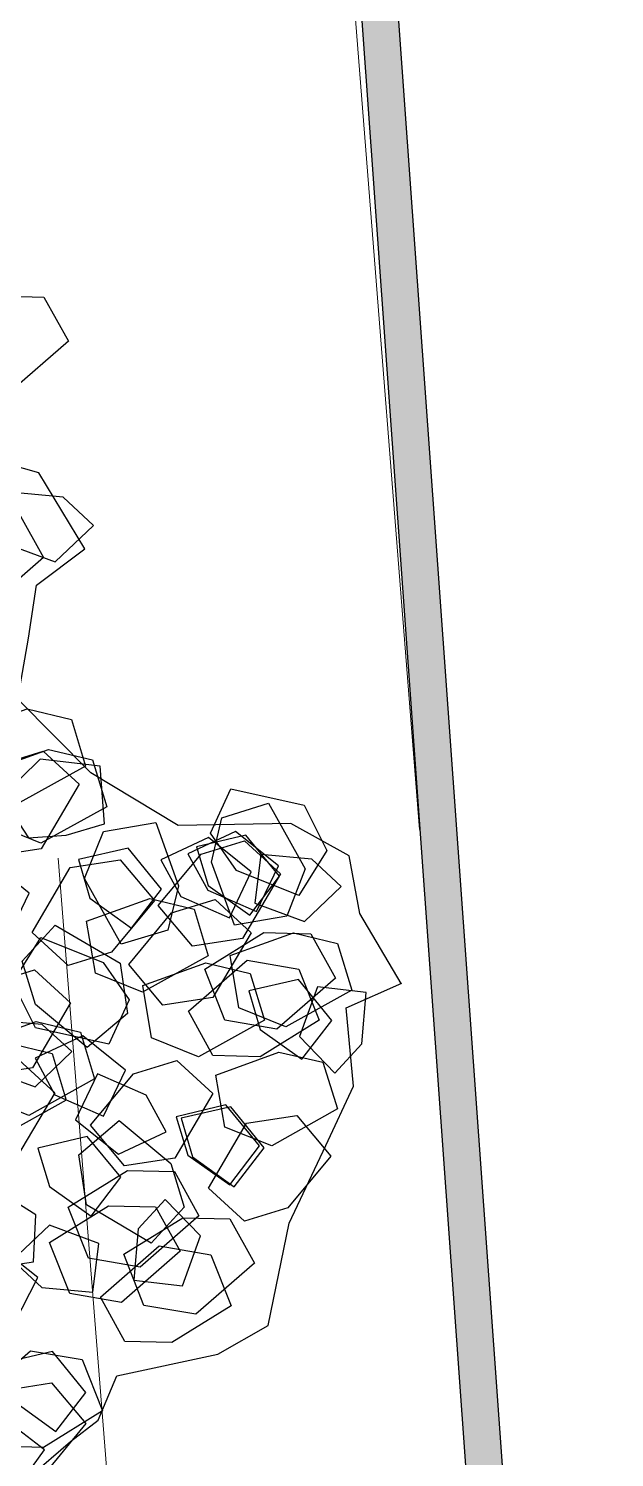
# Model space of a CAD drawing. Header units: metres. Extents: x 1851758 to 1852050, y 5187822 to 5188223.
# Drawn here: x 1851938.265 to 1851938.752, y 5187883.603 to 5187884.791 of the extents above; entities that cross this region are included whole.
import ezdxf

# ---------------------------------------------------------------- set-up
doc = ezdxf.new("R2010")
doc.units = ezdxf.units.M
doc.header["$LTSCALE"] = 2.5
doc.layers.add('PRO_DEMOL_TAL_HAC', color=32, linetype='CONTINUOUS', lineweight=15)
doc.layers.add('PRO_VOI_PLANCHETTES', color=232, linetype='CONTINUOUS')
doc.layers.add('PRO_VOI_VEG', color=81, linetype='CONTINUOUS')

# ---------------------------------------------------------------- blocks, each defined once
blk = doc.blocks.new('arbuste fleurs rouges')
at = {"layer": 'PRO_VOI_VEG', "color": 27}
for points in [[(-0.7412, -1.4153), (-0.6125, -1.3735), (-0.5153, -1.3771), (-0.4414, -1.2943), (-0.4036, -1.1107), (-0.2864, -0.9878), (-0.1405, -0.8959), (-0.0451, -0.9355), (0.0378, -0.9679), (0.0792, -1.0597), (0.2192, -1.0124), (0.2594, -0.9384), (0.3385, -0.9133), (0.4227, -0.9045), (0.4742, -0.9622), (0.5684, -1.0074), (0.6178, -0.9717), (0.7201, -0.9501), (0.7958, -0.9923), (0.8066, -1.0179), (0.8842, -1.0179), (0.9137, -1.0808), (0.9499, -1.0793), (1.0157, -1.0366)], [(-1.4496, -0.5524), (-1.3647, -0.7118), (-1.34, -0.7649), (-1.2746, -0.8113), (-1.2761, -0.9829), (-1.2479, -1.0751), (-1.0897, -1.1464), (-0.9769, -1.2342), (-0.8903, -1.3006), (-0.7608, -1.3174), (-0.7409, -1.4165)]]:
    blk.add_lwpolyline(points, dxfattribs=at)
at = {"layer": 'PRO_VOI_VEG', "color": 232}
for points in [[(-1.3685, -0.6665), (-1.3058, -0.6143), (-1.3452, -0.5355), (-1.4298, -0.5362), (-1.4253, -0.6028)], [(-0.5752, -1.1946), (-0.5226, -1.257), (-0.444, -1.2171), (-0.4452, -1.1325), (-0.5118, -1.1375)]]:
    blk.add_lwpolyline(points, close=True, dxfattribs=at)
at = {"layer": 'PRO_VOI_VEG', "color": 24}
for points in [[(-1.3494, -0.5333), (-1.2575, -0.6183), (-1.2627, -0.7025), (-1.3408, -0.7436), (-1.4095, -0.6556), (-1.4158, -0.5802)], [(-1.0604, -0.5502), (-1.1518, -0.5661), (-1.1532, -0.6633), (-1.0865, -0.7184), (-1.0256, -0.6691), (-1.0358, -0.6096)], [(-0.7927, -0.8131), (-0.8841, -0.7275), (-0.8783, -0.6434), (-0.8, -0.6028), (-0.7318, -0.6913), (-0.726, -0.7667)], [(-1.343, -0.692), (-1.2908, -0.7548), (-1.212, -0.7154), (-1.2127, -0.6308), (-1.2793, -0.6353)], [(-0.8092, -0.8291), (-0.8445, -0.709), (-0.7968, -0.6395), (-0.7087, -0.6442), (-0.6949, -0.7551), (-0.7282, -0.823)], [(-0.6527, -0.8714), (-0.7441, -0.7858), (-0.7383, -0.7017), (-0.66, -0.6611), (-0.5919, -0.7495), (-0.5861, -0.825)], [(-1.1303, -0.8026), (-1.0535, -0.8301), (-1.0056, -0.7562), (-1.0491, -0.6836), (-1.1042, -0.7214)], [(-0.7848, -0.8827), (-0.82, -0.7626), (-0.7723, -0.693), (-0.6842, -0.6978), (-0.6705, -0.8087), (-0.7038, -0.8766)], [(-0.6516, -0.7361), (-0.7287, -0.7091), (-0.776, -0.7834), (-0.732, -0.8556), (-0.6772, -0.8175)], [(-0.3007, -0.9649), (-0.392, -0.8794), (-0.3863, -0.7952), (-0.308, -0.7546), (-0.2398, -0.8431), (-0.234, -0.9185)], [(-0.7334, -0.9186), (-0.6802, -0.8053), (-0.5983, -0.7848), (-0.5356, -0.8468), (-0.5987, -0.9389), (-0.6687, -0.9677)], [(-0.5207, -0.8747), (-0.6063, -0.9661), (-0.6904, -0.9603), (-0.731, -0.882), (-0.6425, -0.8138), (-0.5671, -0.808)], [(-0.2736, -0.9818), (-0.3088, -0.8616), (-0.2611, -0.7921), (-0.1731, -0.7969), (-0.1593, -0.9077), (-0.1926, -0.9757)], [(-0.2736, -0.9818), (-0.3088, -0.8616), (-0.2611, -0.7921), (-0.1731, -0.7969), (-0.1593, -0.9077), (-0.1926, -0.9757)], [(-1.0718, -0.9151), (-0.9863, -0.8238), (-0.9021, -0.8295), (-0.8615, -0.9078), (-0.95, -0.976), (-1.0254, -0.9818)], [(-0.3473, -1.0014), (-0.3825, -0.8813), (-0.3348, -0.8118), (-0.2468, -0.8166), (-0.233, -0.9274), (-0.2663, -0.9953)], [(-0.3473, -1.0014), (-0.3825, -0.8813), (-0.3348, -0.8118), (-0.2468, -0.8166), (-0.233, -0.9274), (-0.2663, -0.9953)], [(-0.5243, -0.8344), (-0.4329, -0.92), (-0.4387, -1.0041), (-0.517, -1.0447), (-0.5851, -0.9563), (-0.591, -0.8808)], [(-1.1254, -0.8733), (-1.1525, -0.9504), (-1.0782, -0.9977), (-1.006, -0.9538), (-1.044, -0.8989)], [(-0.8512, -1.0696), (-0.9426, -0.9841), (-0.9368, -0.8999), (-0.8585, -0.8593), (-0.7904, -0.9478), (-0.7845, -1.0232)], [(-0.6261, -1.1121), (-0.6613, -0.992), (-0.6136, -0.9225), (-0.5256, -0.9272), (-0.5118, -1.0381), (-0.5451, -1.106)], [(-0.5758, -0.9747), (-0.4556, -0.9394), (-0.3861, -0.9872), (-0.3909, -1.0752), (-0.5017, -1.089), (-0.5697, -1.0557)], [(-0.5533, -0.9976), (-0.5011, -1.0603), (-0.4223, -1.0209), (-0.4229, -0.9363), (-0.4895, -0.9408)], [(0.1982, -0.9588), (0.1186, -0.9301), (0.0689, -1.0066), (0.1138, -1.0818), (0.171, -1.0429)], [(-0.7513, -1.1799), (-0.7865, -1.0597), (-0.7388, -0.9902), (-0.6508, -0.995), (-0.637, -1.1058), (-0.6703, -1.1738)], [(-0.6042, -1.19), (-0.6956, -1.1045), (-0.6898, -1.0203), (-0.6115, -0.9797), (-0.5433, -1.0682), (-0.5375, -1.1436)], [(-1.0105, -1.0705), (-0.9583, -1.1333), (-0.8795, -1.0938), (-0.8801, -1.0093), (-0.9468, -1.0138)], [(-1.0033, -1.0281), (-0.9119, -1.1137), (-0.9177, -1.1978), (-0.996, -1.2384), (-1.0642, -1.15), (-1.07, -1.0745)], [(-0.5193, -1.2595), (-0.6107, -1.1739), (-0.6049, -1.0898), (-0.5266, -1.0491), (-0.4584, -1.1376), (-0.4526, -1.213)], [(-0.5193, -1.2595), (-0.6107, -1.1739), (-0.6049, -1.0898), (-0.5266, -1.0491), (-0.4584, -1.1376), (-0.4526, -1.213)], [(-0.7343, -1.3328), (-0.7695, -1.2126), (-0.7218, -1.1431), (-0.6337, -1.1479), (-0.6199, -1.2587), (-0.6532, -1.3267)], [(-0.3634, -1.2094), (-0.4167, -1.3227), (-0.4985, -1.3431), (-0.5612, -1.2811), (-0.4981, -1.189), (-0.4281, -1.1602)], [(-0.8282, -1.2267), (-0.776, -1.2895), (-0.6973, -1.2501), (-0.6979, -1.1655), (-0.7645, -1.17)], [(-0.4809, -1.2343), (-0.5578, -1.2067), (-0.6056, -1.2807), (-0.5621, -1.3532), (-0.507, -1.3155)]]:
    blk.add_lwpolyline(points, close=True, dxfattribs=at)
at = {"layer": 'PRO_VOI_VEG', "color": 12}
for points in [[(-1.2645, -0.566), (-1.2028, -0.68), (-1.236, -0.7608), (-1.3262, -0.7751), (-1.3642, -0.6658), (-1.3452, -0.5898)], [(0.0804, -0.9891), (0.0187, -0.8751), (0.0519, -0.7943), (0.1422, -0.7801), (0.1802, -0.8893), (0.1612, -0.9654)], [(-1.1411, -0.8129), (-1.0793, -0.927), (-1.1126, -1.0077), (-1.2028, -1.022), (-1.2408, -0.9127), (-1.2218, -0.8367)], [(-0.7777, -0.8894), (-0.8442, -0.8372), (-0.9154, -0.8942), (-0.8964, -0.9797), (-0.8299, -0.9607)], [(-0.374, -0.9914), (-0.279, -1.0057), (-0.2458, -0.9107), (-0.2933, -0.8346), (-0.3693, -0.8632), (-0.3788, -0.9249)], [(-1.1418, -1.0755), (-1.2036, -0.9615), (-1.1703, -0.8807), (-1.0801, -0.8665), (-1.0421, -0.9757), (-1.0611, -1.0518)], [(-0.7091, -1.0599), (-0.6474, -1.1739), (-0.6806, -1.2547), (-0.7708, -1.2689), (-0.8088, -1.1597), (-0.7898, -1.0836)]]:
    blk.add_lwpolyline(points, close=True, dxfattribs=at)
at = {"layer": 'PRO_VOI_VEG', "color": 246}
for points in [[(-0.9072, -0.6408), (-0.9732, -0.5756), (-1.0532, -0.6307), (-1.0594, -0.717), (-0.984, -0.7381), (-0.9414, -0.6953)], [(-0.4003, -1.2653), (-0.5202, -1.3013), (-0.5901, -1.254), (-0.5859, -1.1659), (-0.4751, -1.1514), (-0.407, -1.1843)], [(-0.7433, -1.3553), (-0.7162, -1.2783), (-0.7905, -1.2309), (-0.8628, -1.2749), (-0.8247, -1.3297)]]:
    blk.add_lwpolyline(points, close=True, dxfattribs=at)
at = {"layer": 'PRO_VOI_VEG'}
for points in [[(-0.5259, -0.7917), (-0.4594, -0.844), (-0.3882, -0.787), (-0.4072, -0.7014), (-0.4737, -0.7204)], [(-1.0954, -0.9593), (-1.1572, -0.8453), (-1.1239, -0.7645), (-1.0337, -0.7502), (-0.9957, -0.8595), (-1.0147, -0.9355)], [(-1.045, -1.0025), (-1.1068, -0.8885), (-1.0735, -0.8077), (-0.9833, -0.7935), (-0.9453, -0.9028), (-0.9643, -0.9788)], [(-0.8483, -0.8839), (-0.7818, -0.9361), (-0.7106, -0.8791), (-0.7296, -0.7936), (-0.7961, -0.8126)], [(0.4223, -1.1081), (0.3605, -0.9941), (0.3938, -0.9133), (0.484, -0.899), (0.522, -1.0083), (0.503, -1.0843)], [(-0.572, -1.1604), (-0.5055, -1.2126), (-0.4342, -1.1556), (-0.4532, -1.0701), (-0.5197, -1.0891)], [(-0.7085, -1.3107), (-0.7703, -1.1967), (-0.737, -1.1159), (-0.6468, -1.1017), (-0.6088, -1.2109), (-0.6278, -1.287)], [(-0.572, -1.2064), (-0.5055, -1.2587), (-0.4342, -1.2017), (-0.4532, -1.1162), (-0.5197, -1.1352)]]:
    blk.add_lwpolyline(points, close=True, dxfattribs=at)
at = {"layer": 'PRO_VOI_VEG', "color": 27}
for points in [[(-1.0064, -0.8273), (-0.9538, -0.8897), (-0.8753, -0.8498), (-0.8765, -0.7652), (-0.943, -0.7702)], [(-1.0057, -1.0638), (-0.9531, -1.1262), (-0.8745, -1.0863), (-0.8757, -1.0017), (-0.9423, -1.0067)], [(-0.9218, -1.2664), (-0.9578, -1.1465), (-0.9105, -1.0766), (-0.8224, -1.0809), (-0.808, -1.1916), (-0.8408, -1.2597)]]:
    blk.add_lwpolyline(points, close=True, dxfattribs=at)

msp = doc.modelspace()

# ---------------------------------------------------------------- hatches: boundary and pattern name
at = {"layer": 'PRO_VOI_PLANCHETTES'}
h = msp.add_hatch(color=256, dxfattribs=at)
h.dxf.hatch_style = 1
edge = h.paths.add_edge_path()
edge.add_arc((1851926.4252, 5187498.2076), 385.1553, 94.067373, 99.391014, ccw=False)
edge.add_line((1851899.1063, 5187882.3928), (1851938.5438, 5187885.1975))
edge.add_line((1851938.5438, 5187885.1975), (1851938.7524, 5187882.2942))
edge.add_line((1851938.7524, 5187882.2942), (1851938.7225, 5187882.2918))
edge.add_line((1851938.7225, 5187882.2918), (1851938.5161, 5187885.1654))
edge.add_line((1851938.5161, 5187885.1654), (1851899.1052, 5187882.3626))
edge.add_arc((1851926.4252, 5187498.2076), 385.1253, 94.067849, 99.391226)
edge.add_line((1851863.5824, 5187878.1711), (1851863.5789, 5187878.2009))

# ---------------------------------------------------------------- linework, layer by layer
at = {"layer": 'PRO_DEMOL_TAL_HAC'}
for p, q in [((1851938.5902, 5187884.1248), (1851938.5245, 5187884.9539)), ((1851938.3369, 5187883.5028), (1851938.2895, 5187884.101))]:
    msp.add_line(p, q, dxfattribs=at)
at = {"layer": 'PRO_VOI_PLANCHETTES', "flags": 128}
msp.add_lwpolyline([(1851863.5789, 5187878.2009, -0.023233), (1851899.1063, 5187882.3928), (1851938.5438, 5187885.1975), (1851938.7524, 5187882.2942), (1851938.7225, 5187882.2918), (1851938.5161, 5187885.1654), (1851899.1052, 5187882.3626, 0.023232), (1851863.5824, 5187878.1711)], format="xyb", close=True, dxfattribs=at)

# ---------------------------------------------------------------- block references
at = {"layer": 'PRO_VOI_VEG', "xscale": 0.4999999999999999, "yscale": 0.4999999999999999, "rotation": 102.6107109610798}
msp.add_blockref('arbuste fleurs rouges', (1851937.8033, 5187884.2039), dxfattribs=at)

doc.saveas('drawing.dxf')
